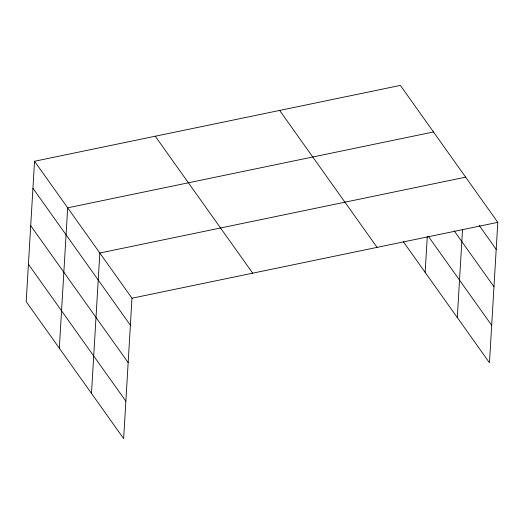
<?xml version="1.0" encoding="UTF-8"?>
<svg xmlns="http://www.w3.org/2000/svg" width="524" height="524" viewBox="0 0 524 524"><rect width="100%" height="100%" fill="white"/><g stroke="black" fill="none" stroke-linecap="round" stroke-linejoin="round"><path stroke-width="0.79" d="M34.538 161.261L26.2 301.654L123.644 438.601L131.983 298.208L34.538 161.261L400.356 85.399L497.8 222.346L489.462 362.739L403.375 241.754M59.33 348.218L67.675 207.825L433.486 131.963M91.484 393.406L99.829 253.02L465.646 177.151M425.147 272.349L427.276 236.56M457.301 317.544L462.541 229.368M131.983 298.208L497.8 222.346M479.172 225.418L496.195 249.345M454.249 230.94L493.975 286.766M428.318 236.258L491.682 325.319M279.639 110.433L377.084 247.38M155.261 136.227L252.706 273.174M32.94 188.26L130.378 325.208M30.713 225.68L128.157 362.628M28.42 264.234L125.865 401.181"/></g></svg>
